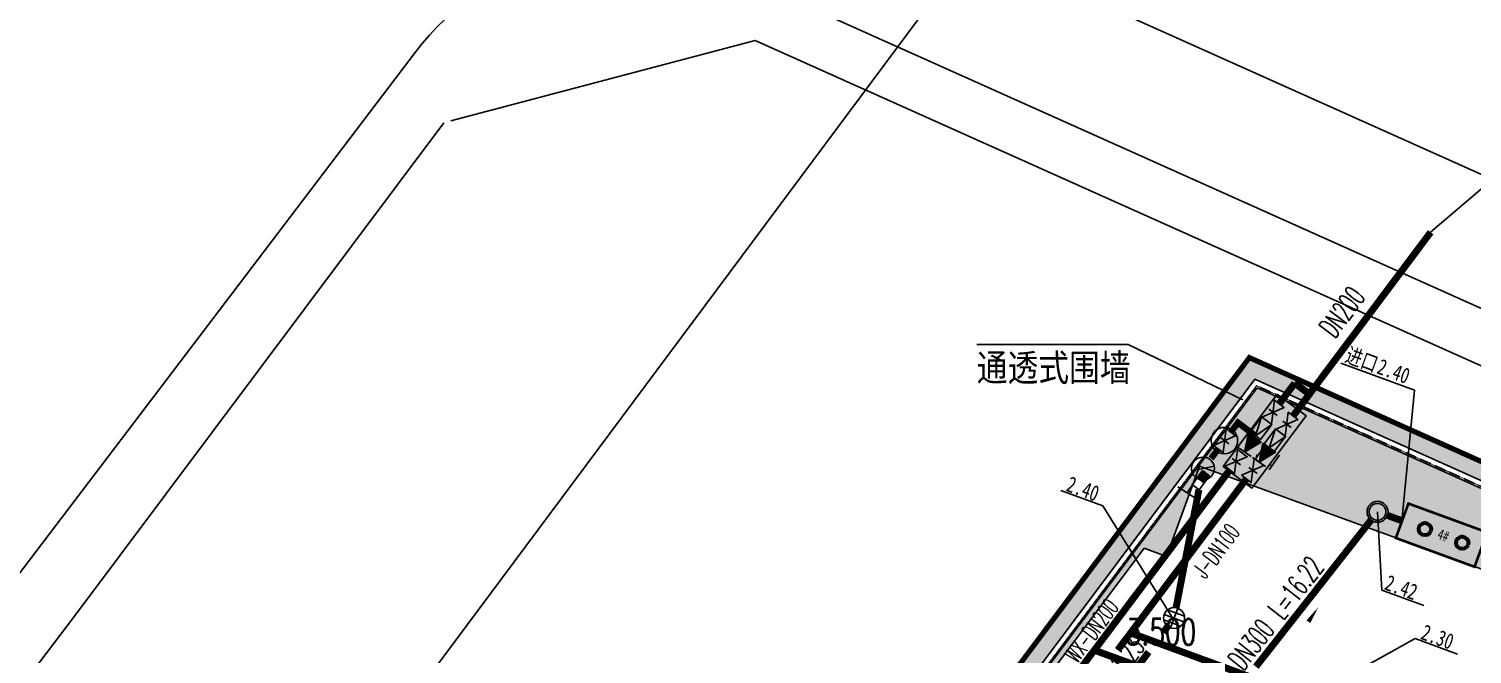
# Model space of a CAD drawing. Extents: x -111898 to 889894, y -2 to 1194865.
# Drawn here: x 583294 to 665964, y 1052542 to 1088317 of the extents above; entities that cross this region are included whole.
import ezdxf

# ---------------------------------------------------------------- set-up
doc = ezdxf.new("R2010")
doc.units = 0
doc.header["$LTSCALE"] = 10
doc.header["$MEASUREMENT"] = 0
for name, pattern in [('CENTER', [50.8, 31.75, -6.35, 6.35, -6.35]), ('CONTINOUS', [0]), ('DASH', [0.35, 0.25, -0.1])]:
    doc.linetypes.add(name, pattern=pattern)
for name, color, linetype in [('0-WALL', 252, 'Continuous'), ('DIM_污水', 2, 'Continuous'), ('EQUIP_消火栓', 7, 'Continuous'), ('FM_ZF消防', 1, 'Continuous'), ('FM_ZF给水', 3, 'Continuous'), ('Gps-ZF雨水', 4, 'TG_Y'), ('TEXT_污水', 2, 'Continuous'), ('TEXT_消防', 1, 'Continuous'), ('TEXT_给水', 3, 'Continuous'), ('TEXT_雨水', 4, 'Continuous'), ('TWT_雨水口', 4, 'Continuous'), ('WELL_污水', 2, 'Continuous'), ('WELL_雨水', 4, 'Continuous'), ('污水标高', 2, 'Continuous'), ('雨水标高', 4, 'Continuous')]:
    doc.layers.add(name, color=color, linetype=linetype)
for name, color, linetype, lineweight in [('GPS-ZF污水', 2, 'TG_W', 60), ('GPS-ZF消防', 1, 'TG_X', 60), ('GPS-ZF给水', 3, 'TG_J', 60)]:
    doc.layers.add(name, color=color, linetype=linetype, lineweight=lineweight)
doc.styles.add('-宋体', font='', dxfattribs={"width": 0.75})
doc.styles.add('_TCH_DIM', font='SIMPLEX.shx', dxfattribs={"width": 0.75, "bigfont": 'hztxt.shx'})
doc.styles.add('_TWT_PIPEDN', font='SIMPLEX', dxfattribs={"width": 0.6, "height": 3, "bigfont": 'HZTXT'})
doc.styles.add('A-STANDARD', font='SIMPLEX', dxfattribs={"bigfont": 'GBCBIG'})
doc.styles.add('TG_LINETYPE', font='SIMPLEX', dxfattribs={"width": 0.8, "height": 3.5, "bigfont": 'HZTXT'})
doc.styles.get('-宋体').set_extended_font_data('SimSun')
doc.linetypes.add('TG_J', pattern='A,2,-0.3,["J",TG_LINETYPE,S=0.1,R=0,X=-0.23,Y=-0.15],0', length=2.3)
doc.linetypes.add('TG_W', pattern='A,2,-0.3,["W",TG_LINETYPE,S=0.1,R=0,X=-0.23,Y=-0.15],0', length=2.3)
doc.linetypes.add('TG_WX', pattern='A,3,-0.6,["WX",TG_LINETYPE,S=0.1,R=0,X=-0.52,Y=-0.15],0', length=3.6)
doc.linetypes.add('TG_X', pattern='A,5,-0.3,["X",TG_LINETYPE,S=0.1,R=0,X=-0.23,Y=-0.15],0', length=5.3)
doc.linetypes.add('TG_Y', pattern='A,2,-0.3,["Y",TG_LINETYPE,S=0.1,R=0,X=-0.25,Y=-0.15],0', length=2.3)

# ---------------------------------------------------------------- blocks, each defined once
blk = doc.blocks.new('$VALVE$00000752')
for p, q in [((-112.5, 75), (112.5, 75)), ((112.5, 75), (112.5, -75)), ((112.5, -75), (-112.5, -75))]:
    blk.add_line(p, q)
blk.add_lwpolyline([(-112.5, -75), (112.5, 0), (-112.5, 75)], close=True)
for p in [(-112.5, 0), (112.5, 0)]:
    blk.add_point(p)
blk.add_solid([(-112.5, 75), (112.5, 0), (-112.5, -75)])
blk = doc.blocks.new('$VALVE$00000656')
for p, q in [((-113, 110), (-113, -100)), ((118, -164), (-119, -164))]:
    blk.add_line(p, q)
blk.add_lwpolyline([(119, 5, 203, 0, 0), (-113, 5, 0, 0, 0)], format="xyseb")
blk.add_lwpolyline([(119, 107), (-113, 5), (119, -97)], close=True)
for p in [(-113, 5), (119, 5)]:
    blk.add_point(p)
blk.add_solid([(-44, -164), (-44, -139), (-119, -164)])
blk = doc.blocks.new('4#')
at = {"layer": 'GPS-ZF污水', "linetype": 'CONTINOUS', "const_width": 150}
blk.add_lwpolyline([(-20411, 40024), (-15611, 40024), (-15611, 42124), (-20411, 42124), (-20411, 40024)], dxfattribs=at)
at = {"layer": 'GPS-ZF污水', "linetype": 'CONTINOUS'}
for centre in [(-19022, 41074), (-16747, 41074)]:
    blk.add_ellipse(centre, major_axis=(353, -9), ratio=1, start_param=3.166511194156282, end_param=9.449696501335868, dxfattribs=at)
at = {"layer": 'GPS-ZF污水', "linetype": 'CONTINOUS', "style": '-宋体', "width": 0.75}
blk.add_text('4#', height=604.2, dxfattribs=at).set_placement((-18213, 40804))
blk = doc.blocks.new('$VALVE$00000296')
for points in [[(-125, 72), (-125, -72), (125, 72), (125, -72), (-125, 72)], [(0, 60), (0, -64)]]:
    blk.add_lwpolyline(points)
for p in [(-125, 0), (125, 0)]:
    blk.add_point(p)
blk = doc.blocks.new('$TwtSys$00000385')
for p, q in [((0, 331), (-130, 331)), ((0, 331), (0, 131)), ((0, 331), (130, 331)), ((92, 92), (-92, -92))]:
    blk.add_line(p, q)
for start, end in [(135, 315), (315, 135)]:
    blk.add_arc((0, 0), 131, start, end)
at = {"color": 0}
for points in [[(-34, 127), (-127, 34), (34, 127), (-127, -34)], [(-93, 93), (-93, 93), (-34, 127), (-127, 34)], [(34, 127), (-127, -34), (93, 93), (-93, -93)]]:
    blk.add_solid(points, dxfattribs=at)
blk = doc.blocks.new('$TwtSys$00000424')
for p, q in [((-500, 250), (500, 250)), ((-500, -250), (-500, 250)), ((0, -250), (0, 250)), ((500, 250), (500, -250)), ((500, -250), (-500, -250))]:
    blk.add_line(p, q)
blk.add_solid([(0, 250), (500, 250), (0, -250), (500, -250)])
blk = doc.blocks.new('$TWTSYS$00000376')
for radius in [0.5, 0.4]:
    blk.add_circle((0, 0, 0), radius)
blk = doc.blocks.new('$TWTSYS$00000375')
for p, q in [((-0.5, 0, 0), (0.5, 0, 0)), ((0.433, 0.25, 0), (-0.433, 0.25, 0)), ((0, 0.5, 0), (0, -0.5, 0)), ((0.433, -0.25, 0), (-0.433, -0.25, 0))]:
    blk.add_line(p, q)
blk.add_circle((0, 0, 0), 0.5)

msp = doc.modelspace()

# ---------------------------------------------------------------- hatches: boundary and pattern name
at = {"layer": '0-WALL'}
h = msp.add_hatch(dxfattribs=at)
h.set_pattern_fill('草坪或沼泽', color=8, scale=400, angle=-0.2002566)
h.set_pattern_definition([(359.79974, (-824318.4, 704905.5), (1605.5824, 1594.398), [240, -48, 64, -48, 240, -960]), (359.79974, (-824398.3, 704953.8), (1605.5824, 1594.398), [160, -120, 240, -120, 160, -800]), (359.79974, (-823836, 705591.9), (1605.5824, 1594.398), [200, -80, 200, -1120]), (359.79974, (-824634.9, 705914.7), (1605.5824, 1594.398), [80, -160, 80, -1280]), (89.79974, (-824474.9, 705914.1), (-1594.398, 1605.5824), [144, -1456]), (89.79974, (-823998.3, 704952.4), (-1594.398, 1605.5824), [160, -1440]), (89.79974, (-823596, 705591), (-1594.398, 1605.5824), [160, -1440]), (44.79974, (-823790.3, 704935.7), (5.5922, 1599.9902), [160, -2102.7417]), (134.79974, (-824206.3, 704937.2), (-1599.9902, 5.5922), [160, -2102.7417]), (63.23469, (-823838.3, 704943.9), (5.5922, 1599.99023), [160, -3417.7088]), (75.7635, (-823918.27, 704952.15), (5.59221, 1599.99023), [160, -6436.969]), (75.7635, (-823516.03, 705590.75), (5.59221, 1599.99023), [128, -6468.969]), (75.7635, (-824442.9, 705914), (5.59221, 1599.99023), [112, -6484.969]), (103.835987, (-824078.27, 704952.7), (5.59221, 1599.99023), [160, -6436.969]), (103.835987, (-823676.03, 705591.3), (5.59221, 1599.99023), [128, -6468.969]), (103.835987, (-824506.9, 705914.2), (5.59221, 1599.99023), [112, -6484.969]), (116.364795, (-824158.3, 704945), (5.5922, 1599.99023), [160, -3417.7069])])
h.paths.add_polyline_path([(696130.98, 804098.61), (669562.33, 731379.54), (607880.43, 745535.24), (522571.73, 770781.34), (445339.53, 792957.04), (609790.27, 1011755.57), (618487.23, 1023194.24), (653205.56, 1069507.99), (721439.16, 1038957.87), (738262.84, 1027590.63), (761400.89, 1017231.07), (768403.04, 1001909.04), (737294.43, 916764), (736355.16, 917107.18), (742257.75, 933262.65), (741788.31, 933434.17), (745346.31, 941716.12), (767322.91, 1001866.69), (760648.1, 1016472.46), (737774.94, 1026713.42), (720951.27, 1038080.66), (653526.34, 1068268.72), (619285.33, 1022591.71), (610587.99, 1011152.54), (447011.62, 793517.34), (522851.61, 771741.38), (608134.4, 746502.95), (668925.9, 732551.6), (695191.71, 804441.78)])
h.paths.add_polyline_path([(702359.45, 821146.08), (701420.18, 821489.25), (703324.3, 826702.56), (702855.23, 826873.89), (706411.93, 835156.24), (730109.53, 900012.74), (731048.81, 899669.57)])
h = msp.add_hatch(dxfattribs=at)
h.set_pattern_fill('草坪或沼泽', color=8, scale=400, angle=-0.2002566)
h.set_pattern_definition([(359.79974, (-824318.4, 704905.5), (1605.5824, 1594.398), [240, -48, 64, -48, 240, -960]), (359.79974, (-824398.3, 704953.8), (1605.5824, 1594.398), [160, -120, 240, -120, 160, -800]), (359.79974, (-823836, 705591.9), (1605.5824, 1594.398), [200, -80, 200, -1120]), (359.79974, (-824634.9, 705914.7), (1605.5824, 1594.398), [80, -160, 80, -1280]), (89.79974, (-824474.9, 705914.1), (-1594.398, 1605.5824), [144, -1456]), (89.79974, (-823998.3, 704952.4), (-1594.398, 1605.5824), [160, -1440]), (89.79974, (-823596, 705591), (-1594.398, 1605.5824), [160, -1440]), (44.79974, (-823790.3, 704935.7), (5.5922, 1599.9902), [160, -2102.7417]), (134.79974, (-824206.3, 704937.2), (-1599.9902, 5.5922), [160, -2102.7417]), (63.23469, (-823838.3, 704943.9), (5.5922, 1599.99023), [160, -3417.7088]), (75.7635, (-823918.27, 704952.15), (5.59221, 1599.99023), [160, -6436.969]), (75.7635, (-823516.03, 705590.75), (5.59221, 1599.99023), [128, -6468.969]), (75.7635, (-824442.9, 705914), (5.59221, 1599.99023), [112, -6484.969]), (103.835987, (-824078.27, 704952.7), (5.59221, 1599.99023), [160, -6436.969]), (103.835987, (-823676.03, 705591.3), (5.59221, 1599.99023), [128, -6468.969]), (103.835987, (-824506.9, 705914.2), (5.59221, 1599.99023), [112, -6484.969]), (116.364795, (-824158.3, 704945), (5.5922, 1599.99023), [160, -3417.7069])])
edge = h.paths.add_edge_path()
edge.add_line((741503.08, 933538.38), (741712.87, 934018.57))
edge.add_line((741712.87, 934018.57), (745060.96, 941812.89))
edge.add_line((745060.96, 941812.89), (766890.86, 1001849.76))
edge.add_line((766890.86, 1001849.76), (760346.98, 1016169.02))
edge.add_line((760346.98, 1016169.02), (737579.78, 1026362.54))
edge.add_line((737579.78, 1026362.54), (720756.11, 1037729.77))
edge.add_line((720756.11, 1037729.77), (653654.65, 1067773.01))
edge.add_line((653654.65, 1067773.01), (467795.25, 820503.81))
edge.add_line((467795.25, 820503.81), (468143.58, 820404.89))
edge.add_line((468143.58, 820404.89), (647181.92, 1058601.18))
edge.add_line((647181.92, 1058601.18), (648464.56, 1058132.56))
edge.add_line((648464.56, 1058132.56), (650350.23, 1063296.8))
edge.add_line((650350.23, 1063296.8), (720796.15, 1037558.69))
edge.add_line((720796.15, 1037558.69), (718909.6, 1032395.07))
edge.add_line((718909.6, 1032395.07), (725484.49, 1029992.9))
edge.add_line((725484.49, 1029992.9), (726513.26, 1032808.65))
edge.add_line((726513.26, 1032808.65), (729331.07, 1031779.14))
edge.add_line((729331.07, 1031779.14), (728302.36, 1028963.46))
edge.add_line((728302.36, 1028963.46), (747084.56, 1022101.19))
edge.add_line((747084.56, 1022101.19), (755217.14, 1018452.95))
edge.add_arc((743028.5, 1006160.87), 17310.64, -14.6199939, 45.2420907, ccw=False)
edge.add_line((759778.64, 1001791.54), (760685.99, 1001458.08))
edge.add_line((760685.99, 1001458.08), (765094.65, 999847.31))
edge.add_line((765094.65, 999847.31), (740941.69, 933744.02))
edge.add_line((740941.69, 933744.02), (741503.08, 933538.38))
msp.add_hatch(color=8, dxfattribs=at).paths.add_polyline_path([(654813.64, 1066200.19), (653551.69, 1067035.34), (653376.96, 1066675.52)], flags=17)
at = {"layer": 'GPS-ZF消防'}
for points in [[(652551.32, 1065783.93), (652407.29, 1065891.89), (652515.26, 1066035.92)], [(652551.32, 1065783.93), (652659.28, 1065927.95), (652515.26, 1066035.92)]]:
    msp.add_hatch(color=256, dxfattribs=at).paths.add_polyline_path(points)

# ---------------------------------------------------------------- linework, layer by layer
at = {"layer": '0-WALL', "ltscale": 10}
for p, q in [((623485.18, 1091579.9), (725342.35, 1045975.54)), ((529098.23, 986592.74), (605414.95, 1086968.09))]:
    msp.add_line(p, q, dxfattribs=at)
at = {"layer": '0-WALL'}
for p, q in [((646270.75, 1070264.39), (637588.09, 1070264.39)), ((652824.2, 1067081.99), (646270.75, 1070264.39)), ((653654.65, 1067773.01), (467795.25, 820503.81)), ((720756.11, 1037729.77), (653654.65, 1067773.01)), ((648464.56, 1058132.56), (650350.23, 1063296.8)), ((650350.23, 1063296.8), (720796.15, 1037558.69)), ((468143.58, 820404.89), (647181.92, 1058601.18)), ((647181.92, 1058601.18), (648464.56, 1058132.56))]:
    msp.add_line(p, q, dxfattribs=at)
at = {"layer": '0-WALL', "flags": 128}
msp.add_lwpolyline([(792320.63, 1023658.14), (596923.53, 1111142.94)], dxfattribs=at)
at = {"layer": '0-WALL'}
for points in [[(347393.54, 704151.36), (650049.76, 1110085.34)], [(673693.26, 728114.7), (773803.93, 1002120.16), (765164.86, 1021024.11), (740702.33, 1031976.68), (723878.66, 1043343.91), (624903.43, 1087657.94), (607465.13, 1083055.04)], [(585854.63, 1054631.84), (607069.25, 1082950.55)], [(445339.53, 792957.04), (609790.27, 1011755.57), (618487.23, 1023194.24), (653205.56, 1069507.99), (721439.16, 1038957.87), (738262.84, 1027590.63), (761400.89, 1017231.07), (768403.04, 1001909.04), (737294.43, 916764), (736355.16, 917107.18), (742257.75, 933262.65), (741788.31, 933434.17), (745346.31, 941716.12), (767322.91, 1001866.69), (760648.1, 1016472.46), (737774.94, 1026713.42), (720951.27, 1038080.66), (653526.34, 1068268.72), (619285.33, 1022591.71), (610587.99, 1011152.54), (447011.62, 793517.34)], [(347393.54, 739512.46), (455461.63, 883253.64), (532273.93, 984160.04), (532276.93, 984163.84), (532279.83, 984167.74), (532282.73, 984171.54), (585855.43, 1054632.94)]]:
    msp.add_lwpolyline(points, dxfattribs=at)
at = {"layer": '0-WALL', "color": 1, "linetype": 'DASH', "ltscale": 3, "const_width": 300}
msp.add_lwpolyline([(768403.04, 1001909.04), (761400.89, 1017231.07), (738262.84, 1027590.63), (721439.16, 1038957.87), (653205.56, 1069507.99), (618487.23, 1023194.24), (609790.27, 1011755.57), (445339.53, 792957.04), (522571.73, 770781.34), (607880.43, 745535.24), (669562.33, 731379.54)], close=True, dxfattribs=at)
at = {"layer": '0-WALL', "linetype": 'CENTER', "ltscale": 0.2}
msp.add_lwpolyline([(768403.04, 1001909.04), (761400.89, 1017231.07), (738262.84, 1027590.63), (721439.16, 1038957.87), (653205.56, 1069507.99), (618487.23, 1023194.24), (609790.27, 1011755.57), (445339.53, 792957.04), (522571.73, 770781.34), (607880.43, 745535.24), (669562.33, 731379.54)], close=True, dxfattribs=at)
at = {"layer": '0-WALL', "linetype": 'DASH'}
for points in [[(691451.01, 794203.39), (668925.9, 732551.6), (608134.4, 746502.95), (522851.61, 771741.38), (447011.62, 793517.34), (610587.99, 1011152.54), (619285.33, 1022591.71), (653526.34, 1068268.72), (720951.27, 1038080.66), (737774.94, 1026713.42), (755564.15, 1018748.69), (760648.1, 1016472.46), (767322.91, 1001866.69), (745344.86, 941712.2), (741785.02, 933426.51)], [(691169.23, 794306.34), (668734.97, 732903.21), (608210.59, 746793.26), (522935.58, 772029.4), (447513.25, 793685.43), (610827.31, 1010971.63), (619524.76, 1022410.95), (653622.57, 1067896.93), (720804.9, 1037817.49), (737628.57, 1026450.26), (755441.56, 1018474.88), (760422.26, 1016244.88), (766998.88, 1001853.99), (745065.93, 941822.97), (741509.38, 933544.93)]]:
    msp.add_lwpolyline(points, dxfattribs=at)
at = {"layer": '0-WALL', "ltscale": 10}
msp.add_arc((617355.58, 1077889.47), 15000, 65.8806797, 142.7538386, dxfattribs=at)
at = {"layer": 'DIM_污水'}
msp.add_lwpolyline([(655682.64, 1053059.38, 0, 0, 0), (657148.25, 1055223.68, 0, 266.67, 0), (656587.54, 1054395.67, 0, 0, 0)], format="xyseb", dxfattribs=at)
at = {"layer": 'FM_ZF消防'}
msp.add_lwpolyline([(654800.46, 1067418.01), (656455.93, 1066177.02), (653352.54, 1062037.15), (651697.08, 1063278.14), (654800.46, 1067418.01)], dxfattribs=at)
msp.add_circle((651772.67, 1064756.95), 760.12, dxfattribs=at)
at = {"layer": 'GPS-ZF污水', "ltscale": 0.1, "const_width": 400}
for points in [[(661109.41, 1060479.06), (661954.75, 1060170.2)], [(653579.99, 1051823.55), (660175.04, 1060213.25)]]:
    msp.add_lwpolyline(points, dxfattribs=at)
at = {"layer": 'GPS-ZF消防', "linetype": 'TG_WX', "ltscale": 0.1, "const_width": 400}
for points in [[(654915.94, 1066860.82), (655802.47, 1068043.44)], [(655778.14, 1068061.68), (655802.47, 1068043.44)], [(655802.47, 1068043.44), (656617.02, 1067432.83)], [(651484.61, 1062284.44), (652084.2, 1063081.6)], [(644324.8, 1052765.32), (651484.61, 1062284.44)], [(651483.39, 1062284.96), (651484.61, 1062284.44)], [(616334.42, 1015551.5), (644324.8, 1052765.32)], [(644324.8, 1052765.32), (658484.68, 1047591.86)]]:
    msp.add_lwpolyline(points, dxfattribs=at)
at = {"layer": 'GPS-ZF消防', "const_width": 360}
for points in [[(652142.92, 1065239.13), (652551.32, 1065783.93)], [(652551.32, 1065783.93), (653580.46, 1065012.45)], [(651014.75, 1063734.17), (651423.15, 1064278.96)]]:
    msp.add_lwpolyline(points, dxfattribs=at)
at = {"layer": 'GPS-ZF给水', "ltscale": 0.1, "const_width": 400}
for points in [[(655710, 1066172.17), (663588.56, 1076682.06)], [(645663.5, 1052769.79), (653037.1, 1062574.32)], [(646403.93, 1053754.33), (732072.4, 1022234.6)]]:
    msp.add_lwpolyline(points, dxfattribs=at)
at = {"layer": 'Gps-ZF雨水', "ltscale": 0.1, "const_width": 400}
for points in [[(649005.7, 1055193.96), (650314.86, 1061948.05)], [(648270.12, 1053782.57), (648599.88, 1054223.68)], [(642233.71, 1045707.81), (647431.87, 1052661.26)]]:
    msp.add_lwpolyline(points, dxfattribs=at)
at = {"layer": 'TEXT_给水'}
msp.add_line((668585.18, 1080958.71), (663588.56, 1076682.06), dxfattribs=at)
at = {"layer": '污水标高', "color": 2}
for p, q in [((658444.53, 1069185.89), (662658.01, 1067640.25)), ((661938.13, 1060154.86), (662658.01, 1067640.25)), ((660545.85, 1060684.96), (660795.23, 1056204.13)), ((660795.23, 1056204.13), (663203.62, 1055318))]:
    msp.add_line(p, q, dxfattribs=at)
at = {"layer": '雨水标高'}
for p, q in [((642397.82, 1061903.18), (644806.22, 1061017.05)), ((648857.12, 1054513.01), (644806.22, 1061017.05)), ((658386.2, 1051031.5), (662710.43, 1053428.85)), ((662710.43, 1053428.85), (665118.83, 1052542.72))]:
    msp.add_line(p, q, dxfattribs=at)

# ---------------------------------------------------------------- block references
at = {"layer": 'EQUIP_消火栓', "xscale": 5, "yscale": 5, "zscale": 5, "rotation": 147.2367269628732}
msp.add_blockref('$TwtSys$00000385', (650543.19, 1063159.43), dxfattribs=at)
at = {"layer": 'FM_ZF消防'}
for name, p, xscale, yscale, zscale, rotation in [('$VALVE$00000296', (654556.05, 1066380.74), 4.8, 4.8, 4.8, 53.14355386540017), ('$VALVE$00000752', (653872.27, 1065468.58), 4.8, 4.8, 4.8, 233.1435538958766), ('$VALVE$00000296', (651783.03, 1064759.05), 4.8, 4.8, 4.8, 53.14355384556562), ('$VALVE$00000656', (653232.82, 1064490.1), 4.32, 4.32, 4.32, 54.35560120935774), ('$VALVE$00000296', (652444.09, 1063561.69), 4.8, 4.8, 4.8, 53.14355386540017)]:
    msp.add_blockref(name, p, dxfattribs=dict(at, xscale=xscale, yscale=yscale, zscale=zscale, rotation=rotation))
at = {"layer": 'FM_ZF给水'}
for name, p, xscale, yscale, zscale, rotation in [('$VALVE$00000296', (655348.7, 1065693.14), 4.8, 4.8, 4.8, 52.97535481224014), ('$VALVE$00000656', (654060.8, 1063917.56), 4.32, 4.32, 4.32, 54.35560120935774), ('$VALVE$00000752', (654663.51, 1064782.04), 4.8, 4.8, 4.8, 233.1435538958766), ('$VALVE$00000296', (653396.99, 1063054.4), 4.8, 4.8, 4.8, 53.14355386540017)]:
    msp.add_blockref(name, p, dxfattribs=dict(at, xscale=xscale, yscale=yscale, zscale=zscale, rotation=rotation))
at = {"layer": 'GPS-ZF污水', "rotation": 339.9297240917894}
msp.add_blockref('4#', (667030.57, 1014586.41), dxfattribs=at)
at = {"layer": 'TWT_雨水口', "rotation": 53.06993780917369}
msp.add_blockref('$TwtSys$00000424', (650420.68, 1062494), dxfattribs=at)
at = {"layer": 'WELL_污水', "xscale": 1200, "yscale": 1200, "zscale": 1200, "rotation": 339.7997433390076}
msp.add_blockref('$TWTSYS$00000376', (660545.85, 1060684.96), dxfattribs=at)
at = {"layer": 'WELL_雨水', "xscale": 1200, "yscale": 1200, "zscale": 1200, "rotation": 339.79974336667}
msp.add_blockref('$TWTSYS$00000375', (648891.53, 1054604.92), dxfattribs=at)

# ---------------------------------------------------------------- texts
at = {"layer": '0-WALL', "color": 7, "style": '_TCH_DIM'}
msp.add_text('通透式围墙', height=1762.963, dxfattribs=at).set_placement((637588.09, 1067989.39))
at = {"layer": '0-WALL', "color": 7, "style": 'A-STANDARD', "width": 0.705882}
msp.add_text('3.500', height=1487.5, dxfattribs=at).set_placement((646116.71, 1053066.2))
at = {"layer": 'TEXT_污水', "style": '_TWT_PIPEDN', "width": 0.557143}
for s, p in [('L=16.22', (655136.05, 1054430.06)), ('DN300', (652854.73, 1051527.94))]:
    msp.add_text(s, height=1225, rotation=51.8295144, dxfattribs=at).set_placement(p)
at = {"layer": 'TEXT_消防', "style": '_TWT_PIPEDN', "width": 0.557143}
msp.add_text('WX-DN200', height=980, rotation=53.0513323, dxfattribs=at).set_placement((643347.36, 1051975.81))
at = {"layer": 'TEXT_给水', "style": '_TWT_PIPEDN', "width": 0.557143}
for s, height, p in [('DN200', 1225, (658098.24, 1070547.94)), ('J-DN100', 980, (650683.3, 1056793.67))]:
    msp.add_text(s, height=height, rotation=53.1435539, dxfattribs=at).set_placement(p)
at = {"layer": 'TEXT_雨水', "style": '_TWT_PIPEDN', "width": 0.557143}
msp.add_text('L=11.23', height=1225, rotation=53.2194735, dxfattribs=at).set_placement((644954.19, 1049827.1))
at = {"layer": '污水标高', "color": 2, "style": '-宋体', "width": 0.75}
for s, p in [('进口', (658623.21, 1069295.08)), ('2.40', (660447.92, 1068623.7)), ('2.42', (660884.56, 1056258.72))]:
    msp.add_text(s, height=906.329, rotation=339.7997435, dxfattribs=at).set_placement(p)
at = {"layer": '雨水标高', "style": '-宋体', "width": 0.75}
for s, p in [('2.40', (642649.24, 1061898.56)), ('2.30', (662961.85, 1053424.23))]:
    msp.add_text(s, height=906.329, rotation=339.7997435, dxfattribs=at).set_placement(p)

doc.saveas('drawing.dxf')
